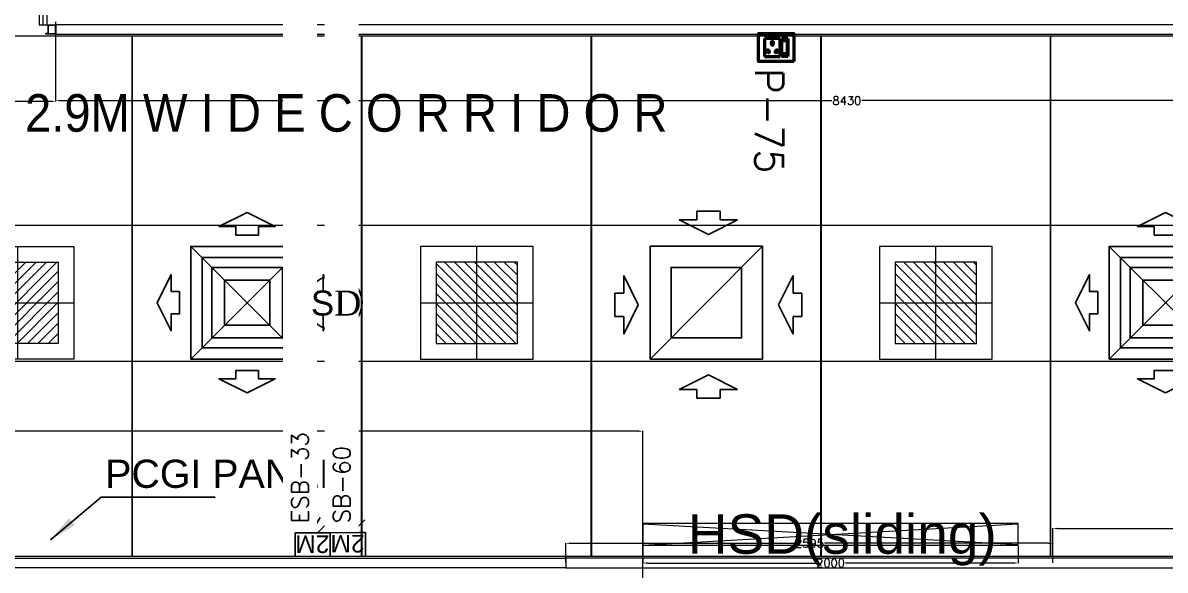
# Model space of a CAD drawing. Extents: x 11369658 to 11598203, y -3946797 to -3787209.
# Drawn here: x 11413330 to 11419415, y -3870695 to -3867782 of the extents above; entities that cross this region are included whole.
import ezdxf

# ---------------------------------------------------------------- set-up
doc = ezdxf.new("R2010")
doc.units = 0
doc.header["$MEASUREMENT"] = 0
doc.header["$PDMODE"] = 35
doc.linetypes.add('CENTER', pattern=[0])
doc.layers.get('0').update_dxf_attribs({"linetype": 'CONTINUOUS'})
doc.layers.get('Defpoints').update_dxf_attribs({"color": 251, "linetype": 'CONTINUOUS'})
for name, color, linetype, lineweight in [('Ahlada 50mm Wall Panel PCGI', 94, 'CONTINUOUS', 5), ('Ahlada Ceiling Panels', 202, 'CONTINUOUS', 5), ('Dim( Actpl )', 7, 'CONTINUOUS', 5), ('Double Leaf Door', 4, 'CONTINUOUS', 18), ('ELE-1 NO 6-16A RAW POWER SOCKET', 1, 'CONTINUOUS', 0), ('ELE-36W EMERGENCY  LED LIGHT', 7, 'CONTINUOUS', 18), ('ELE-36W LED LIGHT', 210, 'CONTINUOUS', 18), ('ELE-POWER SOCKET TEXT', 7, 'CONTINUOUS', 5), ('FA-BELOW SMOKE DERECTOR', 1, 'CONTINUOUS', 25)]:
    doc.layers.add(name, color=color, linetype=linetype, lineweight=lineweight)
for name, color, linetype in [('dim ref', 251, 'CONTINUOUS'), ('Dimension', 7, 'CONTINUOUS'), ('ELE 36W EMERGENCY LIGHT', 5, 'CONTINUOUS'), ('ELE 36W LED LIGHT', 6, 'CONTINUOUS'), ('ELE-2M RAW P.SB', 40, 'CONTINUOUS'), ('ELE-2M UPS P.SB', 3, 'CONTINUOUS'), ('ELE-LIGHTING TEXT', 7, 'CONTINUOUS'), ('MEP_HVAC_RA_DIFFUSER', 6, 'CONTINUOUS'), ('MEP_HVAC_SA_DIFFUSER', 5, 'CONTINUOUS'), ('PRD', 1, 'CONTINUOUS')]:
    doc.layers.add(name, color=color, linetype=linetype)
doc.styles.add('0_RM-NM', font='arial.ttf')
doc.styles.add('PDF Times New Roman', font='times.ttf')
doc.styles.get("Standard").update_dxf_attribs({"font": 'arial.ttf'})
doc.styles.add('sudheer', font='romanc.shx')
doc.dimstyles.new('AEPL1', dxfattribs={"dimtxt": 45, "dimasz": 25, "dimexe": 1.25, "dimexo": 5, "dimtad": 0, "dimdec": 0, "dimtxsty": 'sudheer', "dimcen": 2.5, "dimclrd": 250, "dimclre": 250, "dimclrt": 7, "dimadec": 0, "dimazin": 0, "dimtfac": 1, "dimtdec": 0, "dimtmove": 0, "dimatfit": 3, "dimfxl": 1, "dimlwd": 0, "dimlwe": 0, "dimarcsym": 0})
doc.dimstyles.new('Scale 50', dxfattribs={"dimscale": 0, "dimtxt": 150, "dimasz": 150, "dimexe": 0, "dimexo": 0.1, "dimgap": 0, "dimtad": 0, "dimtoh": 1, "dimdec": 0, "dimzin": 0, "dimdsep": 46, "dimtxsty": '0_RM-NM', "dimcen": 0, "dimdle": 100, "dimclrd": 204, "dimclre": 212, "dimclrt": 224, "dimadec": 0, "dimazin": 0, "dimtfac": 1, "dimtdec": 0, "dimtofl": 0, "dimtmove": 1, "dimatfit": 3, "dimfxl": 1, "dimtolj": 1, "dimtzin": 0, "dimlwe": -1, "dimarcsym": 0})

# ---------------------------------------------------------------- blocks, each defined once
blk = doc.blocks.new('*D40')
at = {"layer": 'Defpoints', "color": 0, "ltscale": 500, "transparency": 16777216}
for p in [(11421934.9, -3867870.7), (11413504.4, -3867922.2), (11421934.9, -3868195.2)]:
    blk.add_point(p, dxfattribs=at)
at = {"layer": 'Dim( Actpl )', "color": 250, "lineweight": 0, "ltscale": 500, "transparency": 16777216}
for p, q in [((11421934.9, -3867875.7), (11421934.9, -3868196.4)), ((11413504.4, -3867927.2), (11413504.4, -3868196.4)), ((11413529.4, -3868195.2), (11417639.7, -3868195.2)), ((11421909.9, -3868195.2), (11417799.6, -3868195.2))]:
    blk.add_line(p, q, dxfattribs=at)
at = {"layer": 'Dim( Actpl )', "color": 250, "ltscale": 500, "transparency": 16777216}
for points in [[(11413529.4, -3868191), (11413529.4, -3868199.3), (11413504.4, -3868195.2)], [(11421909.9, -3868199.3), (11421909.9, -3868191), (11421934.9, -3868195.2)]]:
    blk.add_solid(points, dxfattribs=at)
at = {"layer": 'Dim( Actpl )', "color": 7, "ltscale": 500, "transparency": 16777216, "insert": (11417719.7, -3868195.2), "char_height": 45, "attachment_point": 5, "style": 'sudheer'}
blk.add_mtext('8430', dxfattribs=at)
blk = doc.blocks.new('*D41')
at = {"layer": 'Defpoints', "color": 0, "ltscale": 500, "transparency": 16777216}
for p in [(11412004.4, -3867756.7), (11413504.4, -3867771.4), (11413504.4, -3868199.6)]:
    blk.add_point(p, dxfattribs=at)
at = {"layer": 'Dim( Actpl )', "color": 250, "lineweight": 0, "ltscale": 500, "transparency": 16777216}
for p, q in [((11412004.4, -3867761.7), (11412004.4, -3868200.9)), ((11413504.4, -3867776.4), (11413504.4, -3868200.9)), ((11412029.4, -3868199.6), (11412678.8, -3868199.6)), ((11413479.4, -3868199.6), (11412830, -3868199.6))]:
    blk.add_line(p, q, dxfattribs=at)
at = {"layer": 'Dim( Actpl )', "color": 250, "ltscale": 500, "transparency": 16777216}
for points in [[(11412029.4, -3868195.5), (11412029.4, -3868203.8), (11412004.4, -3868199.6)], [(11413479.4, -3868203.8), (11413479.4, -3868195.5), (11413504.4, -3868199.6)]]:
    blk.add_solid(points, dxfattribs=at)
at = {"layer": 'Dim( Actpl )', "color": 7, "ltscale": 500, "transparency": 16777216, "insert": (11412754.4, -3868199.6), "char_height": 45, "attachment_point": 5, "style": 'sudheer'}
blk.add_mtext('1500', dxfattribs=at)
blk = doc.blocks.new('*D48')
at = {"layer": 'Defpoints', "color": 0, "ltscale": 500, "transparency": 16777216}
for p in [(11416632.5, -3869955.3), (11406787.1, -3870445.2), (11416632.5, -3870797.5)]:
    blk.add_point(p, dxfattribs=at)
at = {"layer": 'Dim( Actpl )', "color": 250, "lineweight": 0, "ltscale": 500, "transparency": 16777216}
for p, q in [((11406787.1, -3870440.2), (11406787.1, -3869954)), ((11406812.1, -3869955.3), (11411629.9, -3869955.3)), ((11416607.5, -3869955.3), (11411789.7, -3869955.3)), ((11416632.5, -3870792.5), (11416632.5, -3869954))]:
    blk.add_line(p, q, dxfattribs=at)
at = {"layer": 'Dim( Actpl )', "color": 250, "ltscale": 500, "transparency": 16777216}
for points in [[(11406812.1, -3869951.1), (11406812.1, -3869959.5), (11406787.1, -3869955.3)], [(11416607.5, -3869951.1), (11416607.5, -3869959.5), (11416632.5, -3869955.3)]]:
    blk.add_solid(points, dxfattribs=at)
at = {"layer": 'Dim( Actpl )', "color": 7, "ltscale": 500, "transparency": 16777216, "insert": (11411709.8, -3869955.3), "char_height": 45, "attachment_point": 5, "style": 'sudheer'}
blk.add_mtext('9845', dxfattribs=at)
blk = doc.blocks.new('1500x2100x50 DD')
at = {"layer": 'Double Leaf Door'}
for points in [[(44.2, 213.9), (49.1, 213.9), (49.1, 510.4), (44.2, 510.4)], [(87.8, 510.4), (82.8, 510.4), (82.8, 213.9), (87.8, 213.9)], [(1412.2, 510.4), (1417.2, 510.4), (1417.2, 213.9), (1412.2, 213.9)], [(1455.8, 213.9), (1450.9, 213.9), (1450.9, 510.4), (1455.8, 510.4)]]:
    blk.add_hatch(color=6, dxfattribs=at).paths.add_polyline_path(points)
at = {"layer": 'Double Leaf Door', "color": 8}
for p, q in [((44.2, 50), (44.2, 704.2)), ((44.2, 704.2), (87.8, 704.2)), ((66, 510.4), (66, 704.2)), ((87.8, 704.2), (87.8, 50)), ((1455.8, 704.2), (1412.2, 704.2)), ((1412.2, 704.2), (1412.2, 50)), ((1434, 510.4), (1434, 704.2)), ((1455.8, 50), (1455.8, 704.2)), ((29.8, 646.7), (29.8, 628.8)), ((44.2, 648.7), (31.7, 648.7)), ((31.7, 626.8), (44.2, 626.8)), ((44.2, 648.7), (44.2, 626.8)), ((1455.8, 648.7), (1468.3, 648.7)), ((1455.8, 648.7), (1455.8, 626.8)), ((1468.3, 626.8), (1455.8, 626.8)), ((1470.2, 646.7), (1470.2, 628.8)), ((66, 50), (66, 213.9)), ((1434, 50), (1434, 213.9)), ((0, 50), (0, 0)), ((40.2, 50), (0, 50)), ((0, 0), (40.2, 0)), ((2, 48), (2, 2)), ((38.2, 48), (2, 48)), ((2, 2), (40.2, 2)), ((38.2, 3), (38.2, 48)), ((50.1, 3), (38.2, 3)), ((40.2, 5), (40.2, 50)), ((52.1, 5), (40.2, 5)), ((40.2, 2), (50.1, 2)), ((40.2, 0), (52.1, 0)), ((87.8, 50), (44.2, 50)), ((50.1, 2), (50.1, 3)), ((52.1, 0), (52.1, 5)), ((1412.2, 50), (1455.8, 50)), ((1447.9, 0), (1447.9, 5)), ((1447.9, 5), (1459.8, 5)), ((1459.8, 0), (1447.9, 0)), ((1449.9, 2), (1449.9, 3)), ((1449.9, 3), (1461.8, 3)), ((1459.8, 2), (1449.9, 2)), ((1459.8, 5), (1459.8, 50)), ((1459.8, 50), (1500, 50)), ((1498, 2), (1459.8, 2)), ((1500, 0), (1459.8, 0)), ((1461.8, 3), (1461.8, 48)), ((1461.8, 48), (1498, 48)), ((1498, 48), (1498, 2)), ((1500, 50), (1500, 0))]:
    blk.add_line(p, q, dxfattribs=at)
at = {"layer": 'Double Leaf Door', "color": 6}
for p, q in [((87.8, 510.4), (44.2, 510.4)), ((44.2, 510.4), (44.2, 213.9)), ((49.1, 213.9), (49.1, 510.4)), ((82.8, 213.9), (82.8, 510.4)), ((87.8, 213.9), (87.8, 510.4)), ((1412.2, 213.9), (1412.2, 510.4)), ((1412.2, 510.4), (1455.8, 510.4)), ((1417.2, 213.9), (1417.2, 510.4)), ((1450.9, 213.9), (1450.9, 510.4)), ((1455.8, 510.4), (1455.8, 213.9)), ((44.2, 213.9), (87.8, 213.9)), ((1455.8, 213.9), (1412.2, 213.9))]:
    blk.add_line(p, q, dxfattribs=at)
at = {"layer": 'Double Leaf Door', "color": 6, "ltscale": 100}
for p, q in [((82.8, 510.4), (82.8, 213.9)), ((1417.2, 510.4), (1417.2, 213.9))]:
    blk.add_line(p, q, dxfattribs=at)
at = {"layer": 'Double Leaf Door', "color": 6}
for points in [[(44.2, 510.4), (44.2, 213.9), (49.1, 213.9), (49.1, 510.4), (44.2, 510.4)], [(87.8, 510.4), (87.8, 213.9), (82.8, 213.9), (82.8, 510.4), (87.8, 510.4)], [(1412.2, 510.4), (1412.2, 213.9), (1417.2, 213.9), (1417.2, 510.4), (1412.2, 510.4)], [(1455.8, 510.4), (1455.8, 213.9), (1450.9, 213.9), (1450.9, 510.4), (1455.8, 510.4)]]:
    blk.add_lwpolyline(points, dxfattribs=at)
at = {"layer": 'Double Leaf Door', "ltscale": 5000}
for points in [[(44.2, 510.4), (44.2, 213.9), (49.1, 213.9), (49.1, 510.4), (44.2, 510.4)], [(1455.8, 510.4), (1455.8, 213.9), (1450.9, 213.9), (1450.9, 510.4), (1455.8, 510.4)]]:
    blk.add_lwpolyline(points, dxfattribs=at)
at = {"layer": 'Double Leaf Door', "color": 8}
for centre, radius, start, end in [((-116.2, -164.4), 892.3, 13.90597, 76.78637), ((1616.2, -164.4), 892.3, 103.21363, 166.09403), ((29.8, 637.7), 3.72, 90, 270), ((31.7, 646.7), 1.98, 90, 180), ((31.7, 628.8), 1.98, 180, 270), ((1468.3, 646.7), 1.98, 0, 90), ((1468.3, 628.8), 1.98, 270, 0), ((1470.2, 637.7), 3.72, 270, 90)]:
    blk.add_arc(centre, radius, start, end, dxfattribs=at)
blk = doc.blocks.new('*D102')
at = {"layer": 'Defpoints', "color": 0, "ltscale": 500, "transparency": 16777216}
for p in [(11421934.9, -3870473.2), (11418817.5, -3870636.2), (11421934.9, -3870706.4)]:
    blk.add_point(p, dxfattribs=at)
at = {"layer": 'Dim( Actpl )', "color": 250, "lineweight": 0, "ltscale": 500, "transparency": 16777216}
for p, q in [((11418817.5, -3870631.2), (11418817.5, -3870471.9)), ((11418842.5, -3870473.2), (11420304.8, -3870473.2)), ((11421909.9, -3870473.2), (11420447.5, -3870473.2)), ((11421934.9, -3870701.4), (11421934.9, -3870471.9))]:
    blk.add_line(p, q, dxfattribs=at)
at = {"layer": 'Dim( Actpl )', "color": 250, "ltscale": 500, "transparency": 16777216}
for points in [[(11418842.5, -3870469), (11418842.5, -3870477.4), (11418817.5, -3870473.2)], [(11421909.9, -3870477.4), (11421909.9, -3870469), (11421934.9, -3870473.2)]]:
    blk.add_solid(points, dxfattribs=at)
at = {"layer": 'Dim( Actpl )', "color": 7, "ltscale": 500, "transparency": 16777216, "insert": (11420376.2, -3870473.2), "char_height": 45, "attachment_point": 5, "style": 'sudheer'}
blk.add_mtext('3117', dxfattribs=at)
blk = doc.blocks.new('*D103')
at = {"layer": 'Defpoints', "color": 0, "ltscale": 500, "transparency": 16777216}
for p in [(11416222.5, -3870552.1), (11416222.5, -3870657.1), (11418817.5, -3870661.3)]:
    blk.add_point(p, dxfattribs=at)
at = {"layer": 'Dim( Actpl )', "color": 250, "lineweight": 0, "ltscale": 500, "transparency": 16777216}
for p, q in [((11416222.5, -3870652.1), (11416222.5, -3870550.9)), ((11416247.5, -3870552.1), (11417440.1, -3870552.1)), ((11418792.5, -3870552.1), (11417599.9, -3870552.1)), ((11418817.5, -3870656.3), (11418817.5, -3870550.9))]:
    blk.add_line(p, q, dxfattribs=at)
at = {"layer": 'Dim( Actpl )', "color": 250, "ltscale": 500, "transparency": 16777216}
for points in [[(11416247.5, -3870548), (11416247.5, -3870556.3), (11416222.5, -3870552.1)], [(11418792.5, -3870556.3), (11418792.5, -3870548), (11418817.5, -3870552.1)]]:
    blk.add_solid(points, dxfattribs=at)
at = {"layer": 'Dim( Actpl )', "color": 7, "ltscale": 500, "transparency": 16777216, "insert": (11417520, -3870552.1), "char_height": 45, "attachment_point": 5, "style": 'sudheer'}
blk.add_mtext('2595', dxfattribs=at)
blk = doc.blocks.new('*D105')
at = {"layer": 'Defpoints', "color": 0, "ltscale": 500, "transparency": 16777216}
for p in [(11390667.8, -3868129.1), (11421864.9, -3868371.1), (11421864.9, -3868860.9)]:
    blk.add_point(p, dxfattribs=at)
at = {"layer": 'Dim( Actpl )', "color": 250, "lineweight": 0, "ltscale": 500, "transparency": 16777216}
for p, q in [((11390667.8, -3868134.1), (11390667.8, -3868862.1)), ((11421864.9, -3868376.1), (11421864.9, -3868862.1)), ((11390692.8, -3868860.9), (11406173.6, -3868860.9)), ((11421839.9, -3868860.9), (11406359.1, -3868860.9))]:
    blk.add_line(p, q, dxfattribs=at)
at = {"layer": 'Dim( Actpl )', "color": 250, "ltscale": 500, "transparency": 16777216}
for points in [[(11390692.8, -3868856.7), (11390692.8, -3868865), (11390667.8, -3868860.9)], [(11421839.9, -3868865), (11421839.9, -3868856.7), (11421864.9, -3868860.9)]]:
    blk.add_solid(points, dxfattribs=at)
at = {"layer": 'Dim( Actpl )', "color": 7, "ltscale": 500, "transparency": 16777216, "insert": (11406266.4, -3868860.9), "char_height": 45, "attachment_point": 5, "style": 'sudheer'}
blk.add_mtext('31197', dxfattribs=at)
blk = doc.blocks.new('*D107')
at = {"layer": 'Defpoints', "color": 0, "ltscale": 500, "transparency": 16777216}
for p in [(11390597.5, -3868238.9), (11421934.9, -3868238.9), (11421934.9, -3869584.5)]:
    blk.add_point(p, dxfattribs=at)
at = {"layer": 'Dim( Actpl )', "color": 250, "lineweight": 0, "ltscale": 500, "transparency": 16777216}
for p, q in [((11390597.5, -3868243.9), (11390597.5, -3869585.8)), ((11421934.9, -3868243.9), (11421934.9, -3869585.8)), ((11390622.5, -3869584.5), (11406169.1, -3869584.5)), ((11421909.9, -3869584.5), (11406363.2, -3869584.5))]:
    blk.add_line(p, q, dxfattribs=at)
at = {"layer": 'Dim( Actpl )', "color": 250, "ltscale": 500, "transparency": 16777216}
for points in [[(11390622.5, -3869580.3), (11390622.5, -3869588.7), (11390597.5, -3869584.5)], [(11421909.9, -3869588.7), (11421909.9, -3869580.3), (11421934.9, -3869584.5)]]:
    blk.add_solid(points, dxfattribs=at)
at = {"layer": 'Dim( Actpl )', "color": 7, "ltscale": 500, "transparency": 16777216, "insert": (11406266.2, -3869584.5), "char_height": 45, "attachment_point": 5, "style": 'sudheer'}
blk.add_mtext('31337', dxfattribs=at)
blk = doc.blocks.new('6-16A RAW POWER SOCKET 3M')
at = {"layer": 'ELE-1 NO 6-16A RAW POWER SOCKET', "lineweight": 50}
for p, q in [((0, 57.9), (72.3, 57.9)), ((0, 57.9), (72.3, 57.9)), ((0, 32.7), (0, 57.9)), ((0, 57.9), (0, 32.7)), ((7.9, 55.8), (64.4, 55.8)), ((7.9, 34.8), (7.9, 55.8)), ((61.9, 55.8), (61.9, 34.8)), ((64.4, 55.8), (64.4, 34.8)), ((72.3, 57.9), (72.3, 32.7)), ((72.3, 32.7), (0, 32.7)), ((0, 28.5), (0, -34.8)), ((72.3, 28.5), (0, 28.5)), ((64.4, 34.8), (7.9, 34.8)), ((72.3, -34.8), (72.3, 28.5)), ((0, -34.8), (72.3, -34.8))]:
    blk.add_line(p, q, dxfattribs=at)
blk.add_lwpolyline([(92, 82.1), (92, -57.5), (-19.7, -57.5), (-19.7, 82.1)], close=True, dxfattribs=at)
for centre, radius, start, end in [((18.3, -3.1), 4.93, 37.1584, 322.8416), ((23.3, -3.1), 3.14, 251.4031, 108.5969), ((50.3, 14.9), 4.24, 357.49, 264.7311), ((53.2, 11.6), 3.43, 194.9049, 67.3162), ((50.3, -21.2), 4.24, 95.2689, 2.51), ((53.2, -17.8), 3.43, 292.6838, 165.0951)]:
    blk.add_arc(centre, radius, start, end, dxfattribs=at)
blk = doc.blocks.new('SMOKE DETECTOR')
at = {"layer": 'FA-BELOW SMOKE DERECTOR', "color": 7}
blk.add_circle((931029, -118294), 350, dxfattribs=at)
at = {"layer": 'FA-BELOW SMOKE DERECTOR', "insert": (930730, -118461), "char_height": 316.24, "attachment_point": 7, "style": 'PDF Times New Roman'}
blk.add_mtext('{\\fArial|b0|i0|c0|p34;S}D', dxfattribs=at)
blk = doc.blocks.new('light300x600')
at = {"layer": 'ELE-36W LED LIGHT', "lineweight": 0}
for p, q in [((918214.7, -78407.4), (918214.7, -79007.4)), ((918814.7, -78407.4), (918214.7, -78407.4)), ((918514.7, -78407.4), (918514.7, -79007.4)), ((918814.7, -79007.4), (918814.7, -78407.4)), ((918298.3, -78491.3), (918298.6, -78491)), ((918298.3, -78544.3), (918351.6, -78491)), ((918298.3, -78597.3), (918404.7, -78491)), ((918298.3, -78650.4), (918457.7, -78491)), ((918298.3, -78703.4), (918510.7, -78491)), ((918298.3, -78756.4), (918563.8, -78491)), ((918298.3, -78809.5), (918616.8, -78491)), ((918298.3, -78862.5), (918669.8, -78491)), ((918298.3, -78915.5), (918722.9, -78491)), ((918298.3, -78491), (918298.3, -78923.7)), ((918731.1, -78491), (918298.3, -78491)), ((918731.1, -78923.7), (918731.1, -78491)), ((918343.2, -78923.7), (918731.1, -78535.8)), ((918396.2, -78923.7), (918731.1, -78588.8)), ((918449.2, -78923.7), (918731.1, -78641.9)), ((918214.7, -78707.4), (918814.7, -78707.4)), ((918502.3, -78923.7), (918731.1, -78694.9)), ((918555.3, -78923.7), (918731.1, -78747.9)), ((918608.3, -78923.7), (918731.1, -78801)), ((918661.3, -78923.7), (918731.1, -78854)), ((918714.4, -78923.7), (918731.1, -78907)), ((918298.3, -78923.7), (918731.1, -78923.7)), ((918214.7, -79007.4), (918814.7, -79007.4))]:
    blk.add_line(p, q, dxfattribs=at)
blk = doc.blocks.new('ELE.EMERGENCY 40W LED LIGHT')
at = {"layer": 'ELE-36W EMERGENCY  LED LIGHT'}
h = blk.add_hatch(dxfattribs=at)
h.set_pattern_fill('ANSI31', color=5, scale=300, style=0)
h.paths.add_polyline_path([(-207.7, -207.7), (-207.7, 207.7), (207.7, 207.7), (207.7, -207.7)])
for p, q in [((0, 288), (0, -288)), ((-288, 0), (288, 0))]:
    blk.add_line(p, q, dxfattribs=at)
for points in [[(-288, -288), (-288, 288), (288, 288), (288, -288)], [(-207.7, -207.7), (-207.7, 207.7), (207.7, 207.7), (207.7, -207.7)]]:
    blk.add_lwpolyline(points, close=True, dxfattribs=at)
blk = doc.blocks.new('SA_DIFFUSER_600X600 MM')
at = {"layer": 'MEP_HVAC_SA_DIFFUSER', "color": 8}
for p, q in [((11908714.2, -3793568), (11908114.2, -3794168)), ((11908714.2, -3794168), (11908114.2, -3793568))]:
    blk.add_line(p, q, dxfattribs=at)
at = {"layer": 'MEP_HVAC_SA_DIFFUSER', "color": 152}
for points in [[(11908354.2, -3793508), (11908354.2, -3793463), (11908264.2, -3793463), (11908414.2, -3793388), (11908564.2, -3793463), (11908474.2, -3793463), (11908474.2, -3793508)], [(11908054.2, -3793808), (11908009.2, -3793808), (11908009.2, -3793718), (11907934.2, -3793868), (11908009.2, -3794018), (11908009.2, -3793928), (11908054.2, -3793928)], [(11908774.2, -3793928), (11908819.2, -3793928), (11908819.2, -3794018), (11908894.2, -3793868), (11908819.2, -3793718), (11908819.2, -3793808), (11908774.2, -3793808)], [(11908474.2, -3794228), (11908474.2, -3794273), (11908564.2, -3794273), (11908414.2, -3794348), (11908264.2, -3794273), (11908354.2, -3794273), (11908354.2, -3794228)]]:
    blk.add_lwpolyline(points, close=True, dxfattribs=at)
at = {"layer": 'MEP_HVAC_SA_DIFFUSER', "color": 5}
for points in [[(11908714.2, -3793568), (11908714.2, -3794168), (11908114.2, -3794168), (11908114.2, -3793568)], [(11908601.7, -3793680.5), (11908601.7, -3794055.5), (11908226.7, -3794055.5), (11908226.7, -3793680.5)]]:
    blk.add_lwpolyline(points, close=True, dxfattribs=at)
at = {"layer": 'MEP_HVAC_SA_DIFFUSER', "color": 8}
for points in [[(11908654.2, -3793628), (11908654.2, -3794108), (11908174.2, -3794108), (11908174.2, -3793628)], [(11908534.2, -3793748), (11908534.2, -3793988), (11908294.2, -3793988), (11908294.2, -3793748)]]:
    blk.add_lwpolyline(points, close=True, dxfattribs=at)
blk = doc.blocks.new('RA_DIFFUSER_600X600 MM')
at = {"layer": 'MEP_HVAC_RA_DIFFUSER', "color": 6}
for p, q in [((11906563.2, -3793381.3), (11906687.7, -3793381.3)), ((11906563.2, -3793427.9), (11906563.2, -3793381.3)), ((11906687.7, -3793381.3), (11906687.7, -3793427.9)), ((11906469.9, -3793427.9), (11906563.2, -3793427.9)), ((11906625.5, -3793505.8), (11906469.9, -3793427.9)), ((11906781.1, -3793427.9), (11906625.5, -3793505.8)), ((11906687.7, -3793427.9), (11906781.1, -3793427.9)), ((11906314.2, -3794168), (11906914.2, -3793568)), ((11906314.2, -3793568), (11906314.2, -3794168)), ((11906914.2, -3793568), (11906314.2, -3793568)), ((11906914.2, -3794168), (11906914.2, -3793568)), ((11906174.2, -3793723.6), (11906174.2, -3793817)), ((11906252, -3793879.3), (11906174.2, -3793723.6)), ((11907076.8, -3793723.6), (11906999, -3793879.3)), ((11907076.8, -3793817), (11907076.8, -3793723.6)), ((11906127.5, -3793817), (11906127.5, -3793941.5)), ((11906174.2, -3793817), (11906127.5, -3793817)), ((11907123.5, -3793817), (11907076.8, -3793817)), ((11907123.5, -3793941.5), (11907123.5, -3793817)), ((11906174.2, -3794034.9), (11906252, -3793879.3)), ((11906999, -3793879.3), (11907076.8, -3794034.9)), ((11906127.5, -3793941.5), (11906174.2, -3793941.5)), ((11906174.2, -3793941.5), (11906174.2, -3794034.9)), ((11907076.8, -3793941.5), (11907123.5, -3793941.5)), ((11907076.8, -3794034.9), (11907076.8, -3793941.5)), ((11906314.2, -3794168), (11906914.2, -3794168)), ((11906469.9, -3794330.6), (11906625.5, -3794252.8)), ((11906625.5, -3794252.8), (11906781.1, -3794330.6)), ((11906563.2, -3794330.6), (11906469.9, -3794330.6)), ((11906563.2, -3794377.3), (11906563.2, -3794330.6)), ((11906687.7, -3794377.3), (11906563.2, -3794377.3)), ((11906687.7, -3794330.6), (11906687.7, -3794377.3)), ((11906781.1, -3794330.6), (11906687.7, -3794330.6))]:
    blk.add_line(p, q, dxfattribs=at)
blk.add_lwpolyline([(11906426.7, -3794055.5), (11906801.7, -3794055.5), (11906801.7, -3793680.5), (11906426.7, -3793680.5)], close=True, dxfattribs=at)
blk = doc.blocks.new('2M SB')
at = {"layer": 'ELE-2M RAW P.SB'}
for p, q in [((-133.8, 160), (-69.3, 265.2)), ((-88.2, 160), (-3.4, 244.9)), ((-240, 160), (-240, 0)), ((0, 160), (-240, 160)), ((0, 160), (0, 0))]:
    blk.add_line(p, q, dxfattribs=at)
blk.add_text('2M', height=120, rotation=180, dxfattribs=at).set_placement((-6, 143))
blk = doc.blocks.new('2M UPS SB')
at = {"layer": 'ELE-2M UPS P.SB', "color": 3}
for p, q in [((-133.8, 160), (-69.3, 265.2)), ((-88.2, 160), (-3.4, 244.9)), ((-240, 160), (-240, 0)), ((0, 160), (-240, 160)), ((0, 160), (0, 0))]:
    blk.add_line(p, q, dxfattribs=at)
blk.add_text('2M', height=120, rotation=180, dxfattribs=at).set_placement((-6, 143))
blk = doc.blocks.new('*D111')
at = {"layer": 'Defpoints', "color": 0, "ltscale": 500, "transparency": 16777216}
for p in [(11416632.5, -3870561.6), (11418632.5, -3870561.6), (11416632.5, -3870657)]:
    blk.add_point(p, dxfattribs=at)
at = {"layer": 'Dimension', "color": 250, "lineweight": 0, "ltscale": 500, "transparency": 16777216}
for p, q in [((11416632.5, -3870566.6), (11416632.5, -3870658.2)), ((11418632.5, -3870566.6), (11418632.5, -3870658.2)), ((11416657.5, -3870657), (11417552.6, -3870657)), ((11418607.5, -3870657), (11417712.4, -3870657))]:
    blk.add_line(p, q, dxfattribs=at)
at = {"layer": 'Dimension', "color": 250, "ltscale": 500, "transparency": 16777216}
for points in [[(11416657.5, -3870652.8), (11416657.5, -3870661.1), (11416632.5, -3870657)], [(11418607.5, -3870652.8), (11418607.5, -3870661.1), (11418632.5, -3870657)]]:
    blk.add_solid(points, dxfattribs=at)
at = {"layer": 'Dimension', "color": 7, "ltscale": 500, "transparency": 16777216, "insert": (11417632.5, -3870657), "char_height": 45, "attachment_point": 5, "style": 'sudheer'}
blk.add_mtext('2000', dxfattribs=at)

msp = doc.modelspace()

# ---------------------------------------------------------------- linework, layer by layer
at = {"layer": 'Ahlada 50mm Wall Panel PCGI'}
for p, q in [((11413504.9, -3867791.7), (11413504.9, -3867841.9)), ((11420434.8, -3867791.7), (11413504.9, -3867791.7)), ((11413504.9, -3867841.9), (11420434.8, -3867841.9)), ((11397221.7, -3870632), (11416222.5, -3870632)), ((11416222.5, -3870682.2), (11397221.7, -3870682.2)), ((11416222.5, -3870632), (11416222.5, -3870682.2)), ((11419939.7, -3870632), (11416222.5, -3870632)), ((11416222.5, -3870682.2), (11419989.8, -3870682.2))]:
    msp.add_line(p, q, dxfattribs=at)
at = {"layer": 'Ahlada Ceiling Panels'}
for p, q in [((11421854.9, -3867851.9), (11390677.8, -3867851.9)), ((11413911.8, -3870622), (11413911.8, -3867851.9)), ((11413914.8, -3870622), (11413914.8, -3867851.9)), ((11415134.8, -3870622), (11415134.8, -3867851.9)), ((11415137.8, -3870622), (11415137.8, -3867851.9)), ((11416357.8, -3870622), (11416357.8, -3867851.9)), ((11416360.8, -3870622), (11416360.8, -3867851.9)), ((11417580.8, -3870622), (11417580.8, -3867851.9)), ((11417583.8, -3870622), (11417583.8, -3867851.9)), ((11418803.8, -3870622), (11418803.8, -3867851.9)), ((11418806.8, -3870622), (11418806.8, -3867851.9)), ((11419999.8, -3870622), (11390677.8, -3870622))]:
    msp.add_line(p, q, dxfattribs=at)
at = {"layer": 'PRD', "color": 8, "lineweight": 15, "ltscale": 500}
msp.add_lwpolyline([(11416632.5, -3870446.6), (11416632.5, -3870561.6), (11418632.5, -3870561.6), (11418632.5, -3870446.6)], close=True, dxfattribs=at)
for points in [[(11418632.1, -3870559.7), (11416632.5, -3870451)], [(11416632.6, -3870562.5), (11418632.1, -3870447.6)]]:
    msp.add_lwpolyline(points, dxfattribs=at)

# ---------------------------------------------------------------- block references
at = {"layer": 'Double Leaf Door'}
msp.add_blockref('1500x2100x50 DD', (11412004.4, -3867841.9), dxfattribs=at)
at = {"layer": 'ELE 36W EMERGENCY LIGHT', "xscale": 1.041666666677768, "yscale": 1.041666666677768, "zscale": 1.041666666677768}
msp.add_blockref('ELE.EMERGENCY 40W LED LIGHT', (11413301.8, -3869271.4), dxfattribs=at)
at = {"layer": 'ELE 36W LED LIGHT', "rotation": 89.9999999995464}
for p in [(11337040.5, -4787786.2), (11339486.5, -4787786.2)]:
    msp.add_blockref('light300x600', p, dxfattribs=at)
at = {"layer": 'ELE-1 NO 6-16A RAW POWER SOCKET', "linetype": 'ByBlock', "xscale": 1.343246120226769, "yscale": 1.343246120226769, "zscale": 1.343246120226769, "rotation": 270}
msp.add_blockref('6-16A RAW POWER SOCKET 3M', (11417326.6, -3867864), dxfattribs=at)
at = {"layer": 'ELE-2M RAW P.SB', "color": 6, "xscale": 0.7812500000005363, "yscale": 0.7812500000005363, "zscale": 0.7812500000005363}
msp.add_blockref('2M SB', (11415155.2, -3870618.9), dxfattribs=at)
at = {"layer": 'ELE-2M UPS P.SB', "color": 6, "xscale": 0.7812500000005363, "yscale": 0.7812500000005363, "zscale": 0.7812500000005363}
msp.add_blockref('2M UPS SB', (11414967.7, -3870621.6), dxfattribs=at)
at = {"layer": 'FA-BELOW SMOKE DERECTOR', "color": 6, "xscale": 0.4201363174152561, "yscale": 0.4201363174152561, "zscale": 0.4201363174152561}
msp.add_blockref('SMOKE DETECTOR', (11023831, -3819571.8), dxfattribs=at)
at = {"layer": 'MEP_HVAC_RA_DIFFUSER', "color": 0, "lineweight": 0, "ltscale": 500}
msp.add_blockref('RA_DIFFUSER_600X600 MM', (-489643.4, -75403), dxfattribs=at)
at = {"layer": 'MEP_HVAC_SA_DIFFUSER', "lineweight": 0, "ltscale": 500}
for p in [(-493889.4, -75403.4), (-488997.4, -75403.4)]:
    msp.add_blockref('SA_DIFFUSER_600X600 MM', p, dxfattribs=at)

# ---------------------------------------------------------------- texts
at = {"color": 8, "lineweight": 20, "width": 0.9}
msp.add_text('2.9M W I D E C O R R I D O R', height=200, dxfattribs=at).set_placement((11413341.3, -3868360.9))
at = {"color": 7, "lineweight": 20}
msp.add_text('HSD(sliding)', height=210, dxfattribs=at).set_placement((11416871.8, -3870607.7))
at = {"layer": 'dim ref', "color": 5, "insert": (11413545.9, -3870106.9), "char_height": 150, "width": 1679.74, "attachment_point": 1}
msp.add_mtext('\\pi222.83402;{\\C150;PCGI PANEL}', dxfattribs=at)
at = {"layer": 'ELE-POWER SOCKET TEXT', "color": 0, "linetype": 'CENTER', "ltscale": 500, "insert": (11417380.4, -3868024.3), "char_height": 150, "width": 3324.973, "attachment_point": 1, "rotation": 270}
msp.add_mtext('{\\Fromans.shx|c228;P-75\\P}', dxfattribs=at)

# ---------------------------------------------------------------- dimensions: what is measured, and where the dimension line sits
at = {"layer": 'Dim( Actpl )', "ltscale": 500}
for base, p1, p2, picture, middle in [((11413504.4, -3868199.6), (11412004.4, -3867756.7), (11413504.4, -3867771.4), '*D41', (11412754.4, -3868199.6)), ((11421934.9005, -3868195.1523), (11413504.4166, -3867922.2081), (11421934.9005, -3867870.6807), '*D40', (11417719.6585, -3868195.1523)), ((11421864.9, -3868860.9), (11390667.8, -3868129.1), (11421864.9, -3868371.1), '*D105', (11406266.4, -3868860.9)), ((11421934.9, -3869584.5), (11390597.5, -3868238.9), (11421934.9, -3868238.9), '*D107', (11406266.2, -3869584.5)), ((11416632.5, -3869955.3), (11406787.1, -3870445.2), (11416632.5, -3870797.5), '*D48', (11411709.8, -3869955.3)), ((11421934.9, -3870473.2), (11418817.5, -3870636.2), (11421934.9, -3870706.4), '*D102', (11420376.2, -3870473.2)), ((11416222.5, -3870552.1), (11418817.5, -3870661.3), (11416222.5, -3870657.1), '*D103', (11417520, -3870552.1))]:
    dim = msp.add_linear_dim(base=base, p1=p1, p2=p2, dimstyle='AEPL1', dxfattribs=at)
    dim.commit()
    dim.dimension.update_dxf_attribs({"geometry": picture, "text_midpoint": middle})
at = {"layer": 'Dimension', "ltscale": 500}
dim = msp.add_linear_dim(base=(11416632.5, -3870657), p1=(11418632.5, -3870561.6), p2=(11416632.5, -3870561.6), dimstyle='AEPL1', dxfattribs=at)
dim.commit()
dim.dimension.update_dxf_attribs({"geometry": '*D111', "text_midpoint": (11417632.5, -3870657)})

# ---------------------------------------------------------------- leaders
at = {"layer": 'dim ref', "color": 5}
msp.add_leader([(11413477.7, -3870533.9), (11413746.7, -3870306.1), (11414354.1, -3870306.1)], dimstyle='Scale 50', override={"dimscale": 1}, dxfattribs=at)

# ---------------------------------------------------------------- next in the draw order: texts
at = {"layer": 'ELE-LIGHTING TEXT', "color": 0, "linetype": 'CENTER', "ltscale": 500, "char_height": 90, "width": 7037.843, "attachment_point": 1, "rotation": 90, "bg_fill": 2}
for s, insert in [('{\\Fromans.shx|c228;ESB-33\\P}', (11414761.3, -3870446.4)), ('{\\Fromans.shx|c228;SB-60\\P}', (11414983.5, -3870446.4))]:
    msp.add_mtext(s, dxfattribs=dict(at, insert=insert))

doc.saveas('drawing.dxf')
